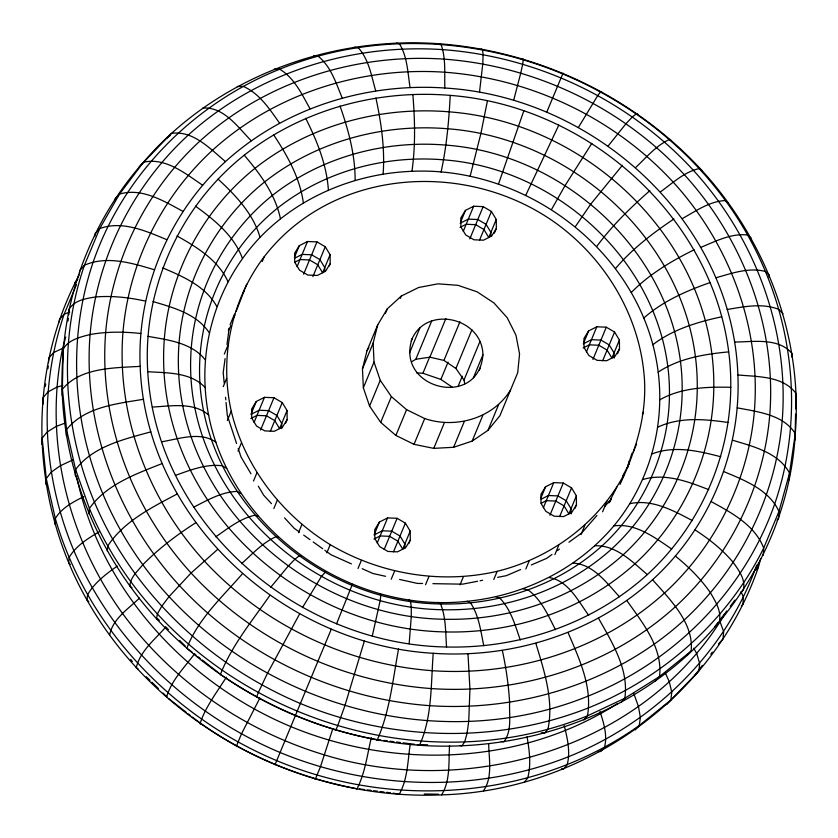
<?xml version="1.0" encoding="UTF-8"?>
<svg xmlns="http://www.w3.org/2000/svg" width="838" height="838" viewBox="0 0 838 838"><rect width="100%" height="100%" fill="white"/><g stroke="black" fill="none" stroke-linecap="round" stroke-linejoin="round"><path stroke-width="1.26" d="M444.821 88.021C365.797 82.627 284.459 108.039 225.485 161.598C168.857 213.198 136.919 289.812 140.156 366.363C145.686 519.612 283.328 644.611 433.225 653.294C512.248 658.689 593.587 633.287 652.551 579.728C709.189 528.118 741.127 451.514 737.89 374.963C732.36 221.703 594.718 96.716 444.821 88.021C444.391 73.524 446.046 58.272 441.018 44.393L438.766 43.733C329.145 35.887 215.544 78.028 143.466 162.237C96.181 215.356 67.354 284.375 63.007 355.364C55.308 451.42 91.929 548.01 156.538 618.748C224.175 692.178 320.001 738.027 419.513 745.286C515.873 751.864 615.04 720.89 686.94 655.578C749.402 598.699 790.622 518.429 795.283 433.655C802.972 337.588 766.361 241.009 701.752 170.271C634.115 96.831 538.289 50.992 438.766 43.733M147.76 371.716C142.491 289.32 179.562 206.441 244.246 155.187C302.005 109.631 377.247 89.278 450.216 95.396C598.625 106.583 732.475 234.975 730.767 387.313C730.181 457.883 699.321 526.934 647.313 574.596C592.979 623.734 519.413 648.696 446.528 646.999C297.26 644.6 156.402 523.855 147.76 371.716C167.191 372.952 190.917 372.135 205.195 387.596C212.203 516.355 341.527 615.406 467.237 601.286C523.331 595.755 577.372 569.253 613.835 525.897C649.021 483.505 665.131 426.731 658.186 372.135C643.626 254.584 528.39 165.914 411.929 171.319C355.364 173.435 299.533 196.448 260.031 237.384C222.07 277.242 201.937 332.686 205.195 387.596M449.566 745.443C448.466 761.836 450.614 780.45 441.605 794.874C299.564 800.929 157.219 724.168 87.005 600.039C31.121 501.878 25.559 375.089 79.254 274.895M795.032 440.107L795.566 414.098M795.671 408.892L796.1 393.577C783.247 375.853 757.583 376.817 737.89 374.963M624.362 473.889C598.51 522.943 550.734 558.129 497.185 571.317C440.641 584.358 380.054 574.103 330.224 544.648C281.662 514.899 244.581 466.756 231.246 411.091C219.305 357.91 231.089 300.36 264.138 256.847C336.75 162.677 481.389 158.853 569.191 233.613C612.159 270.066 640.902 323.059 644.464 379.624C646.601 416.36 635.476 451.598 619.994 484.427M41.9 444.423L42.141 438.222L47.012 432.083L56.177 426.427L65.5 422.949M62.19 395.442L63.259 348.901C68.915 339.579 80.259 337.086 90.075 334.519C106.835 331.544 123.94 331.649 140.826 333.493M433.225 653.294C430.847 683.902 432.377 716.909 419.513 745.286L417.272 744.626L427.663 744.783M48.552 362.655L48.751 358.182L53.569 352.547L62.609 348.367L65.731 337.086M68.8 314.784L69.041 309.191C74.582 300.109 85.937 298.579 95.532 296.956C112.323 295.573 129.136 297.511 145.529 301.135M789.249 479.818L789.543 473.114L795.283 433.655C783.331 414.433 757.542 411.825 737.22 407.823M46.006 484.563L46.279 478.613L42.141 438.222M66.296 435.582L66.569 429.632L62.431 389.23C80.155 367.39 114.429 367.903 140.156 366.363M791.837 356.998L791.994 353.437C778.345 337.368 753.331 341.935 734.528 342.04M383.123 174.084C384.998 148.515 381.248 122.882 375.906 97.931M59.278 321.939L59.393 319.624L64.149 314.229L76.468 284.669M79.568 272.958L79.683 270.632L84.439 265.248L99.712 228.596L119.478 194.102L143.466 162.237C165.495 157.167 185.491 173.644 202.618 185.229M758.558 562.727L758.317 567.368C712.782 699.73 580.409 790.957 441.605 794.874M54.983 524.242L55.308 518.544L46.279 478.613L51.118 472.223L60.2 465.823L72.906 459.853M450.216 95.396C448.927 121.122 446.539 146.891 441.081 172.104M94.904 236.148L95.05 233.75L99.712 228.596C122.076 220.258 146.074 231.089 166.741 239.647M763.24 555.259L763.69 548.073L778.963 511.431L789.543 473.114C778.586 452.562 753.163 446.465 732.506 440.191M89.006 513.924L89.415 508.467L75.598 469.563L66.569 429.632C84.46 406.975 116.838 403.717 143.518 399.286M769.116 277.273L769.284 275.094L765.387 271.449C689.527 88.964 462.649 -5.447 279.693 69.208C194.06 103.472 123.5 174.21 93.28 261.781C67.648 336.96 72.141 420.697 102.781 493.718C178.641 676.203 405.519 770.614 588.475 695.959C674.108 661.695 744.668 590.958 774.888 503.387C800.52 428.208 796.027 344.47 765.387 271.449C748.805 267.133 731.794 273.324 715.903 277.787M409.174 643.731L411.29 616.349L411.269 606.984L410.505 601.328L409.07 599.736M107.295 551.058L107.83 545.842C123.961 521.215 151.856 507.43 177.153 493.991M410.295 743.652C407.729 760.569 407.792 779.078 399.234 794.267L393.085 793.125M686.94 655.578L691.151 651.021C694.084 623.043 669.614 599.086 652.551 579.728M411.929 171.319C415.606 145.854 414.936 119.97 412.841 94.401M479.493 92.348L482.772 63.96L483.097 54.659L482.52 49.557L481.054 49.002M109.621 635.141C112.491 619.01 128.308 608.859 139.464 598.112M225.087 358.591L223.201 372.648L224.196 383.029M226.983 344.533L228.868 330.476L230.712 325.689M43.094 401.8L42.717 404.345L42.968 397.893L47.839 392.006L56.984 387.093L62.798 385.459M45.315 386.528L45.681 383.982M47.902 368.71L48.279 366.164M62.609 348.367C43.492 440.264 67.742 538.122 122.631 613.594C172.272 681.095 244.371 730.872 324.526 754.923C470.809 799.902 647.847 746.689 726.672 610.902M68.014 320.996L68.381 318.45M398.542 648.979C392.896 679.482 389.796 711.431 377.236 740.017L375.77 739.462C320.65 729.018 268.024 707.104 221.787 675.334L220.331 674.684C231.655 645.574 252.196 620.885 269.857 595.389M487.412 100.916L480.855 133.682L470.087 176.409M412.191 338.542C394.656 389.01 478.508 409.709 482.929 354.799C482.279 316.994 424.918 304.404 411.186 340.961M371.349 737.566C367.264 754.818 365.054 773.065 356.946 788.998L355.48 788.443C296.746 777.004 239.898 753.519 192.237 717.066M228.345 330.832L228.889 328.297M166.521 697.373C171.182 680.571 184.381 667.561 194.563 653.829M372.302 635.979L380.211 600.458L380.829 595.095L380.316 593.692M362.466 368.877L367.013 350.693L377.697 324.914L387.324 308.824L401.318 296.044L418.644 287.497L438.012 283.831L457.998 285.318L477.105 291.834L493.928 302.916L507.21 317.728L515.967 335.179L519.56 353.961L517.706 372.701L499.877 415.774L487.957 430.344L472.14 441.113L453.62 447.272L433.759 448.372L414.024 444.329L395.892 435.446L380.703 422.383L369.579 406.105L363.346 387.816L362.466 368.877L373.151 343.098L377.697 324.914M629.16 460.973L627.253 468.442L631.936 453.327M513.631 100.434L520.775 72.958L522.713 64.044L523.352 59.236L522.661 58.859M760.726 558.653L758.317 567.368L755.939 570.06M364.415 640.892L344.816 705.931L337.609 726.075L335.629 730.16L334.938 729.783M332.885 728.452L320.451 766.801L315.339 779.141L314.648 778.764M523.802 110.867L498.463 184.161M352.421 584.243L336.53 623.87M233.928 317.298L234.85 314.899M236.232 311.307L244.057 290.943M243.345 292.399L246.739 284.197M230.125 324.683L234.493 314.135M262.2 261.529L264.138 256.847M224.333 354.045L227.737 345.843M223.243 386.664L226.637 378.462M294.452 257.371L299.313 245.649L307.494 241.501L316.984 241.899L325.259 246.739L330.088 254.721L330.182 263.719L329.208 266.055M227.36 420.466L231.246 411.091M297.071 266.652L307.494 241.501M303.628 274.162L316.984 241.899M285.695 423.064L287.151 419.555L287.067 410.557L282.238 402.575L273.963 397.736L264.462 397.338L256.281 401.486L250.95 414.381L259.131 410.232L268.621 410.63L276.896 415.47L281.725 423.452L281.778 428.585M238.034 451.054L241.428 442.852M312.878 276.634L325.259 246.739M254.05 422.488L264.462 397.338M330.088 254.721L322.609 272.769L317.78 264.787L309.515 259.948L300.014 259.55L294.903 262.137M260.597 429.999L273.963 397.736M270.339 431.287L282.238 402.575M253.505 481.064L256.899 472.862M287.067 410.557L279.588 428.606L274.759 420.624L266.484 415.784L256.994 415.386L250.855 418.497M273.848 508.53L277.252 500.317M385.375 313.517L387.324 308.824M298.517 532.675L301.91 524.473M363.346 387.816L374.02 362.037L373.151 343.098M400.344 298.38L401.318 296.044M369.579 406.105L380.253 380.316L374.02 362.037M460.617 222.101L465.478 210.38L473.659 206.232L483.149 206.63L491.424 211.469L496.253 219.451L496.347 228.439L494.399 233.132M380.703 422.383L391.377 396.604L380.253 380.316M409.52 352.987L420.027 327.606M326.82 552.86L330.224 544.648M463.236 231.382L473.659 206.232M411.542 361.807L415.837 359.251L431.863 320.577M469.793 238.882L483.149 206.63M395.892 435.446L406.577 409.667L391.377 396.604M416.643 372.858L422.918 373.266L429.601 357.114M415.837 359.251L429.852 357.187L445.879 318.524M479.535 240.171L491.424 211.469M496.253 219.451L488.774 237.5L483.945 229.507L475.68 224.668L466.179 224.27L460.041 227.391M464.776 383.72L463.98 380.054L455.914 368.458L443.931 360.424L459.947 321.75M358.004 568.52L361.408 560.318M408.839 543.632L410.295 540.112L410.201 531.124L405.372 523.142L397.107 518.303L387.606 517.905L379.425 522.053L374.094 534.937L382.264 530.789L391.765 531.187L400.04 536.027L404.869 544.019L404.901 547.863M414.024 444.329L424.709 418.55C455.683 429.056 493.027 418.466 510.552 389.995M452.373 387.229L440.882 379.436L448.047 362.131M377.184 543.055L387.606 517.905M455.914 368.458L471.93 329.784M384.233 549.372L397.107 518.303M457.988 386.601L462.283 376.22M433.759 448.372L444.433 422.593M463.98 380.054L479.996 341.391M393.483 551.844L405.372 523.142M473.418 377.76L482.929 354.799M410.201 531.124L402.732 549.173L397.903 541.191L389.628 536.341L380.127 535.943L373.999 539.064M391.21 579.236L394.614 571.034M479.273 370.396L480.268 367.976M453.62 447.272L464.304 421.493M472.14 441.113L482.824 415.323M487.957 430.344L498.631 404.565M425.536 584.725L428.941 576.523M460.041 584.819L463.435 576.617M583.761 342.658L588.622 330.937L596.792 326.789L606.293 327.187L614.568 332.026L619.397 340.019L619.492 349.006L617.543 353.688M586.38 351.939L596.792 326.789M493.781 579.519L497.185 571.317M592.927 359.45L606.293 327.187M540.74 498.495L545.59 486.773L553.771 482.625L563.272 483.023L571.537 487.863L576.366 495.855L576.46 504.843L575.004 508.362M602.679 360.738L614.568 332.026M543.349 507.776L553.771 482.625M619.397 340.019L611.918 358.056L607.089 350.075L598.824 345.235L589.324 344.837L583.185 347.948M525.845 568.981L529.239 560.779M549.906 515.286L563.272 483.023M559.648 516.575L571.537 487.863M576.366 495.855L568.897 513.893L564.068 505.911L555.793 501.072L546.303 500.674L541.191 503.271M554.861 554.662L558.747 545.287M581.006 534.634L584.893 525.258M642.4 414.58L643.364 412.233M602.595 511.788L606.963 501.239M608.828 502.863L616.852 487.161M633.214 452.143L636.608 443.941M295.563 715.223L275.011 764.717M331.293 629.149L295.301 715.736M546.743 112.177L563.042 73.178M756.704 565.137C725.624 652.446 654.206 722.251 568.73 756.63C476.686 793.167 371.255 790.171 280.07 752.482C189.095 714.322 112.711 641.625 73.828 550.556C42.612 476.162 38.035 390.833 64.149 314.229L69.68 312.061M525.761 195.254L558.81 125.082M622.823 475.795L629.39 463.288M609.341 502.549L611.132 499.144M259.874 698.054L241.459 733.91L236.347 746.249L237.123 746.49M551.53 209.479L565.137 185.47L591.838 143.329M299.637 613.908L267.291 673.658L258.114 692.974L256.638 697.268L257.413 697.499M578.409 127.407L597.892 95.354L600.877 91.51L601.653 91.751M302.445 607.602L321.363 576.554L325.835 571.558M367.013 350.693L368.94 347.477M299.313 245.649L294.641 253.244L294.735 262.231L299.564 270.213L307.829 275.053L317.33 275.451L325.511 271.303L330.182 263.719M256.281 401.486L251.62 409.08L251.714 418.068L256.543 426.05L264.808 430.889L274.309 431.287L282.49 427.139L287.151 419.555M465.478 210.38L460.806 217.964L460.9 226.951L465.729 234.944L473.994 239.783L483.495 240.181L491.676 236.033L496.347 228.439M379.425 522.053L374.754 529.637L374.848 538.625L379.677 546.617L387.952 551.456L397.453 551.854L405.623 547.706L410.295 540.112M588.622 330.937L583.95 338.531L584.044 347.519L588.873 355.501L597.138 360.35L606.639 360.738L614.82 356.59L619.492 349.006M545.59 486.773L540.929 494.368L541.013 503.355L545.842 511.337L554.117 516.187L563.618 516.585L571.799 512.427L576.46 504.843M609.278 502.088L611.363 498.809M575.339 226.627L590.853 203.99L622.372 165.306M226.323 677.177C216.969 692.23 205.551 706.654 200.041 723.665L201.497 724.315M717.915 622.665L714.824 626.772L719.214 622.037C721.811 611.436 715.579 601.632 710.477 592.843C700.767 578.859 688.637 566.781 675.428 556.097M720.24 619.586L724.88 613.416M730.296 606.22L734.936 600.05M694.534 675.763L702.275 665.477M710.781 654.174L712.331 652.121M483.505 790.821C492.849 777.371 488.91 759.019 488.68 743.526M596.792 246.393C612.044 225.663 630.564 207.573 649.879 190.655M608.189 145.938L626.07 123.626L632.449 116.849L636.503 113.685L637.959 114.335M270.59 587.448L288.062 566.31L294.536 559.585L298.936 556.023L300.999 555.845M524.358 782.147L527.668 778.083C531.407 764.57 529.312 750.303 527.06 736.707M583.908 719.999L587.459 715.851L624.823 698.253L659.548 676.549L691.151 651.021M596.96 515.433L581.687 532.989L568.971 542.207M604.596 506.655L609.687 500.81M777.025 520.178L778.607 518.376L778.963 511.431C769.085 489.685 744.49 480.258 723.833 471.616M615.553 268.474C632.156 248.917 652.708 233.163 673.941 218.969M621.031 702.506L624.823 698.253C629.087 669.457 612.044 642.358 598.5 618.214M74.76 282.741L77.871 279.295M741.389 605.968L742.95 604.25L743.4 597.065L741.022 591.607M655.536 680.938L659.548 676.549C662.942 647.868 642.474 622.592 626.803 600.521M635.246 729.919L639.258 725.53L670.861 700.013L698.923 671.018L699.646 663.413L696.671 653.462L693.728 648.172M114.942 199.046L119.478 194.102C141.748 187.377 163.976 201.141 182.946 211.354M740.321 593.262L743.348 589.973C745.851 579.624 738.927 570.489 733.302 562.518C722.45 549.634 709.22 539.064 695.1 529.962M718.522 643.898L723.058 638.954L723.634 631.548L720.209 622.184M139.077 166.982L171.35 133.431C192.95 130.047 210.317 148.954 225.485 161.598M666.65 704.569L670.861 700.013L671.762 692.219L669.3 681.723L665.194 672.652M242.36 573.821C222.332 597.054 197.768 619.23 186.811 648.392L191.975 651.954M165.641 627.212C154.8 639.551 140.061 651.157 136.248 667.729L138.008 668.86M635.686 167.495C646.297 157.586 655.965 145.655 669.405 139.485L671.479 140.627M631.307 292.493C649.136 274.225 671.427 261.058 694.136 249.766M241.512 563.733C252.186 554.107 262.273 543.024 275.524 536.928L278.321 537.347M217.534 549.508L191.074 573.003L169.056 596.593L161.65 606.398L157.376 613.961L156.538 618.748L159.178 620.445L157.544 618.444M643.783 318.052C662.732 301.198 686.427 290.838 710.142 282.553M167.139 137.987L170.104 135.599M660.512 191.808C672.61 183.113 684.206 171.989 699.112 168.574L701.752 170.271M552.012 554.494L546.711 558.338L531.292 564.959M557.312 550.66L559.428 549.12M652.802 344.753C672.715 329.386 697.446 322.033 721.696 316.774M215.68 536.854C227.915 528.548 239.972 518.586 254.721 515.276L258.167 516.386M117.268 566.069C106.049 574.051 94.453 582.63 87.54 594.823L87.005 600.039L88.786 601.516M195.694 522.786C176.766 534.906 158.728 548.576 142.921 564.613C137.83 571.107 130.11 577.246 129.911 586.15L131.995 587.689M617.334 703.648C521.152 765.209 395.19 769.933 290.828 726.609C186.57 683.075 101.199 590.35 77.18 478.728M658.186 372.135C678.916 358.35 704.276 354.16 728.61 351.897M682.352 218.54C695.812 211.145 709.388 201.267 725.247 200.565L728.379 202.859M99.01 531.9C87.739 538.551 75.902 545.884 69.125 557.448L68.716 562.906L70.266 564.362M193.505 507.241C207.185 500.391 221.18 491.969 236.871 491.435L240.873 493.289M659.873 399.768C681.231 387.627 706.79 386.706 730.767 387.313M294.997 258.02L302.151 254.396L311.652 254.783L319.917 259.633L324.746 267.615L324.788 271.47M460.135 223.264L468.316 219.116L477.817 219.514L486.082 224.354L490.911 232.346L490.953 236.19M583.279 343.831L591.46 339.683L600.951 340.081L609.226 344.921L614.055 352.903L614.107 358.046M541.275 499.144L548.429 495.52L557.93 495.918L566.205 500.757L571.034 508.739L571.087 513.883M83.779 496.588C73.115 502.004 61.614 507.901 55.308 518.544C91.164 641.803 195.044 739.231 317.319 775.056C424.992 806.847 547.025 790.946 639.258 725.53L640.358 717.579L638.483 706.612L633.758 693.382M520.618 569.547L506.382 575.664L497.625 577.361M700.893 247.325C715.631 241.334 731.04 233.121 747.433 235.007L750.995 237.961M657.82 427.181C679.649 416.769 704.926 419.136 728.138 422.467M162.143 463.54C135.945 473.962 106.196 484.458 89.415 508.467C167.642 695.833 399.38 792.266 587.459 715.851C592.602 687.003 579.11 658.511 568.049 632.554M175.362 475.376C190.352 470.139 206.075 463.676 222.259 465.792L226.731 468.442M652.069 453.924C674.161 445.303 698.672 450.949 720.764 456.762M150.882 431.832C124.223 439.227 92.966 446.204 75.598 469.563L75.273 475.261L76.939 477M642.704 479.566C664.869 472.779 688.134 481.62 708.759 489.654M161.556 441.804C178.871 438.997 200.24 431.088 215.963 442.255M477.608 581.247L462.597 584.159L432.89 583.667M480.111 580.755L482.615 580.273M629.893 503.69C651.922 498.767 673.427 510.635 692.324 520.587M727.164 309.494C744.071 306.698 762.35 302.822 778.869 309.4L783.017 313.758M613.835 525.897C635.518 522.881 654.771 537.525 671.73 549.058M152.307 407.059C170.795 406.158 193.662 401.716 208.746 415.166M202.754 108.081C223.746 106.426 238.086 127.407 251.243 140.805M237.259 86.513L243.25 86.366C259.529 93.447 269.627 109.16 279.546 123.113M598.342 751.55L600.741 751.487L604.533 747.234C607.613 735.251 603.685 722.932 600.008 711.535M594.791 545.81C615.899 544.742 632.449 561.837 647.313 574.596M424.269 794.005L438.567 794.215M422.562 583.499L417.397 583.416L399.59 579.446M274.382 69.02L279.693 69.208C294.41 77.944 301.973 94.359 309.997 108.772M561.491 768.907L563.618 768.98L567.169 764.832C570.563 751.854 567.431 738.299 564.194 725.603M573.087 563.126C593.367 564.047 606.785 583.154 619.481 596.782M313.642 55.853L318.22 56.282C331.073 66.6 336.069 83.308 342.197 97.973M541.212 732.841L544.648 733.166L547.958 729.102C553.981 700.285 544.134 670.788 535.849 643.354M375.77 739.462L380.965 740.101M383.553 740.425L387.449 740.907M390.037 741.232L393.923 741.724M396.521 742.039L400.407 742.531M403.005 742.856L414.674 744.301M359.376 788.925L364.561 789.574M367.159 789.899L371.045 790.381M373.643 790.705L377.529 791.187M380.117 791.512L384.014 791.994M386.601 792.319L390.498 792.8M549.068 577.539C568.237 580.504 578.168 601.076 588.685 615.26M354.495 47.179L358.318 47.776C368.95 59.529 371.475 76.101 375.696 90.86M501.25 741.441L503.795 741.84C512.322 730.883 509.012 715.306 509.609 702.359C508.551 684.897 506.058 667.561 502.339 650.466M147.991 336.363C168.071 339.914 192.059 342.752 205.383 360.026M396.395 43.126L399.433 43.785C407.467 56.785 407.729 72.833 410.065 87.529M459.873 745.453L461.895 745.893L464.671 741.913L467.007 733.554L468.735 721.382L469.94 689.129L467.981 653.797M385.606 576.324L372.889 573.485L362.163 568.688M429.852 357.187L443.931 360.424M523.132 588.81L528.265 590.057C541.453 599.819 548.293 615.459 555.426 629.726M153.008 301.565C173.393 307.598 197.056 313.999 209.291 332.885M154.213 269.71C132.079 263.09 106.73 255.328 84.439 265.248C53.559 355.05 65.814 456.532 112.407 538.708C154.705 612.494 222.154 670.515 300.36 703.501C391.545 741.19 496.965 744.186 589.02 707.649C663.832 677.408 727.667 620.581 763.69 548.073C754.986 525.279 731.626 512.73 711.305 501.679M422.918 373.266L440.882 379.436M495.708 596.771L499.951 598.28C510.95 609.582 515.192 625.431 520.262 639.939M162.719 267.898C183.019 276.509 205.844 286.313 216.864 306.635M351.436 563.89L331.167 554.829L324.83 550.283M406.577 409.667L424.709 418.55M467.237 601.286L470.568 602.941C478.98 615.563 480.74 631.192 483.767 645.721M176.965 235.928C196.783 247.126 218.289 260.115 227.978 281.704M438.201 602.281L440.589 603.957C446.015 617.554 445.554 632.606 446.528 646.999M299.459 532.099L294.18 528.307L284.585 517.894M303.691 535.126L310.029 539.672M313.203 541.945L322.714 548.764M195.516 206.169C214.423 219.933 234.2 235.813 242.444 258.492M194.028 653.567L196.082 655.18M198.135 656.793L200.198 658.406M202.251 660.019L218.697 672.914M168.595 698.515L186.078 712.227M188.131 713.84L190.184 715.453M218.069 179.102C235.646 195.348 253.317 213.795 260.031 237.384M165.673 626.803L168.459 629.537M179.604 640.442L185.177 645.899M146.315 676.695L150.023 680.33M151.888 682.153L158.382 688.511M163.022 693.057L166.741 696.692M271.491 503.69L263.645 495.174L258.314 486.176M244.246 155.187C260.084 173.738 275.356 194.406 280.447 218.739M130.718 659.433L132.352 661.423M273.617 134.813C287.329 155.449 299.952 177.949 303.356 202.838M250.991 473.816L240.998 456.961L238.181 448.424M305.713 118.305C316.932 140.742 326.705 164.688 328.381 189.975M339.998 105.944C348.409 129.838 355.207 154.821 355.123 180.327M236.567 443.543L227.308 415.48L226.061 402.502M225.558 397.306L225.81 399.904M164.321 339.055C152.296 496.138 292.692 629.558 445.795 631.936C514.522 633.538 583.887 610.001 635.11 563.67C684.143 518.732 713.243 453.63 713.798 387.093C715.401 243.449 589.198 122.4 449.273 111.852C380.473 106.091 309.536 125.271 255.077 168.239C203.121 209.783 169.412 272.654 164.321 339.055M179.039 343.035C167.422 490.796 300.475 617.323 444.507 619.261C509.315 620.769 574.732 598.573 623.053 554.871C669.29 512.5 696.734 451.095 697.258 388.35C698.766 252.877 579.749 138.72 447.785 128.769C382.903 123.333 315.999 141.423 264.63 181.94C215.638 221.127 183.847 280.416 179.039 343.035M191.263 348.074C180.254 488.051 306.299 607.906 442.736 609.739C504.13 611.174 566.1 590.141 611.866 548.754C655.672 508.603 681.671 450.435 682.163 391C683.682 263.132 570.668 154.087 445.837 145.1C384.38 139.946 320.996 157.083 272.34 195.464C225.925 232.587 195.809 288.754 191.263 348.074M200.219 353.856C189.43 487.234 310.531 602.553 440.589 603.957C499.27 605.329 558.506 585.238 602.25 545.664C644.129 507.294 668.975 451.692 669.447 394.887C670.892 272.664 562.874 168.438 443.564 159.838C384.81 154.925 324.222 171.298 277.724 207.992C233.362 243.47 204.566 297.155 200.219 353.856M90.075 334.519C82.742 425.945 117.592 517.874 179.091 585.207C243.47 655.106 334.676 698.735 429.402 705.648C521.11 711.912 615.501 682.425 683.934 620.267C739.975 568.845 775.747 496.599 782.189 420.781C789.511 329.344 754.661 237.416 693.173 170.093C628.793 100.193 537.587 56.555 442.862 49.641C351.143 43.387 256.763 72.875 188.32 135.023C132.289 186.445 96.506 258.691 90.075 334.519M105.661 332.476C98.633 420.205 132.069 508.404 191.074 573.003C252.846 640.075 340.354 681.943 431.245 688.574C519.235 694.576 609.802 666.283 675.47 606.649C729.228 557.312 763.565 487.988 769.734 415.239C776.774 327.511 743.327 239.312 684.332 174.702C622.55 107.641 535.042 65.773 444.15 59.142C356.16 53.14 265.594 81.422 199.926 141.067C146.168 190.404 111.842 259.728 105.661 332.476M122.977 332.12C116.283 415.543 148.085 499.406 204.179 560.832C262.923 624.603 346.125 664.408 432.544 670.714C516.218 676.423 602.333 649.523 664.764 592.822C715.882 545.905 748.523 479.996 754.399 410.819C761.082 327.407 729.29 243.544 673.186 182.118C614.453 118.347 531.24 78.542 444.821 72.236C361.157 66.527 275.042 93.427 212.611 150.128C161.493 197.045 128.843 262.954 122.977 332.12"/></g></svg>
